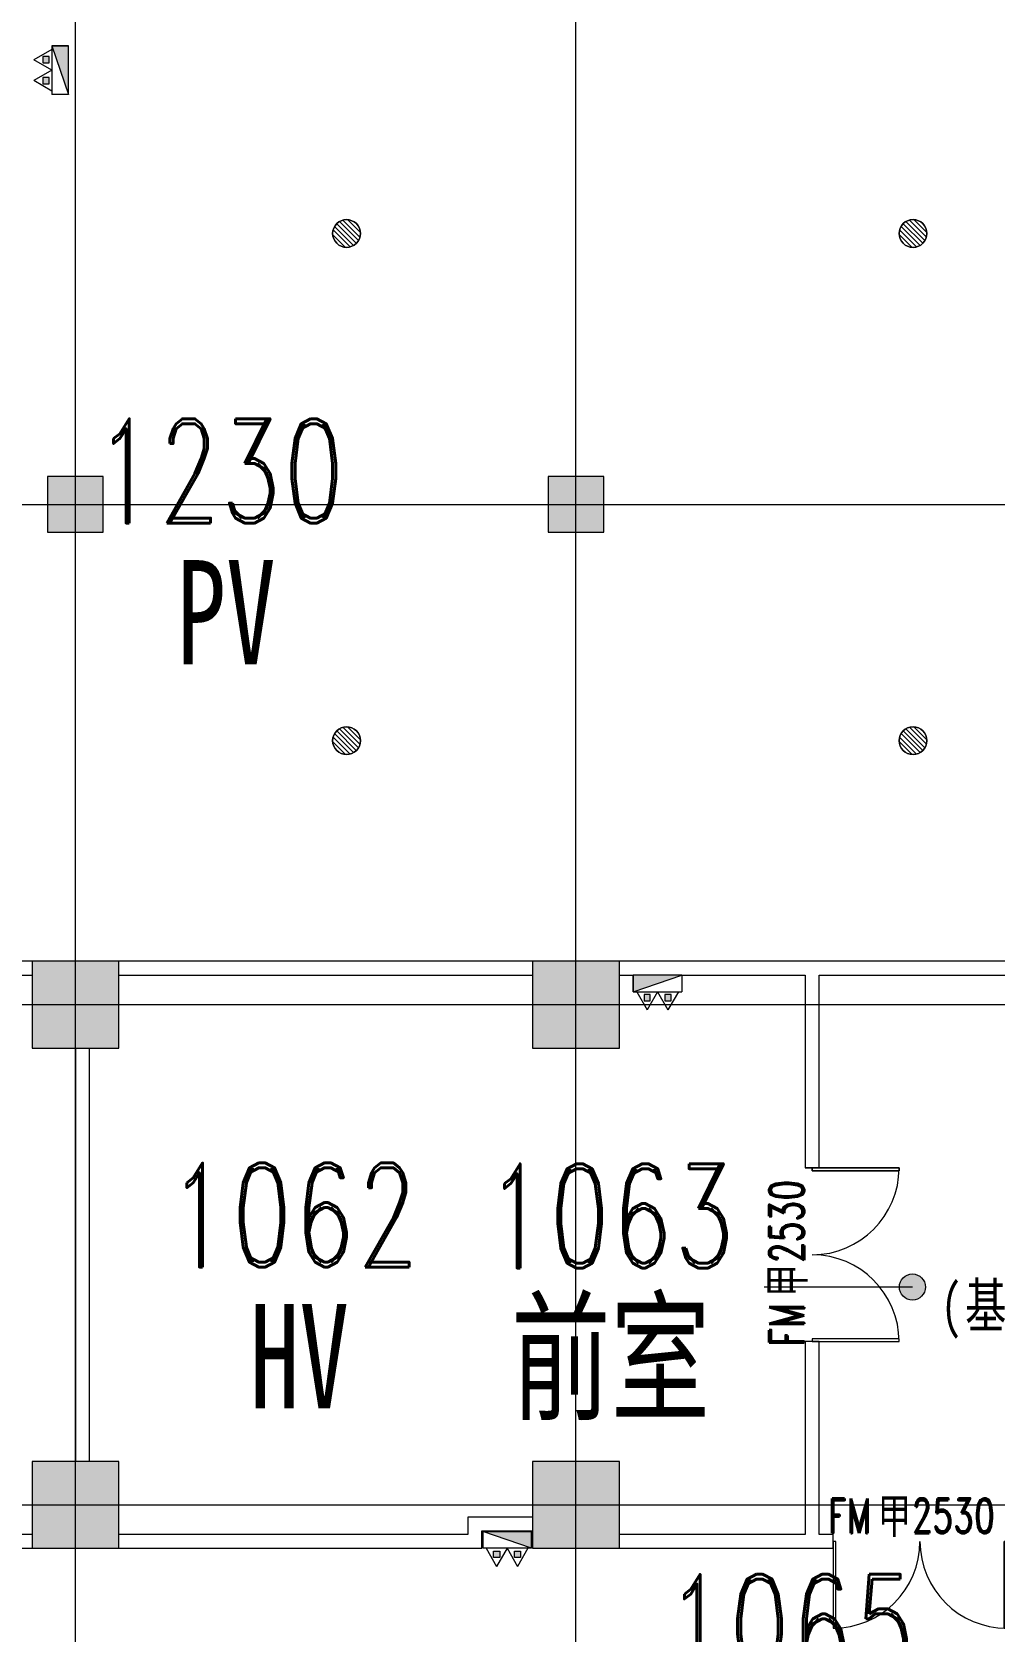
# Model space of a CAD drawing. Header units: millimetres. Extents: x -76632 to 443185, y -33181 to 192400.
# Drawn here: x 42575 to 56429, y 41370 to 64400 of the extents above; entities that cross this region are included whole.
import ezdxf

# ---------------------------------------------------------------- set-up
doc = ezdxf.new("R2010")
doc.units = ezdxf.units.MM
doc.linetypes.add('轴网线', pattern=[22.04, 18.38, -1.83, 0, -1.83])
doc.layers.get('0').update_dxf_attribs({"color": 8})
doc.layers.get('Defpoints').update_dxf_attribs({"color": 8})
for name, color, linetype, lineweight in [('A-ANNO-DIMS', 8, 'Continuous', 9), ('A-ANNO-NOTE', 8, 'Continuous', 5), ('A-AREA-IDEN', 8, 'Continuous', 9), ('A-DETL-GENF', 8, 'Continuous', 18), ('A-DOOR', 8, 'Continuous', 5), ('A-DOOR-IDEN', 8, 'Continuous', 9), ('A-DOOR-OPNG', 8, 'Continuous', 5), ('A-GENM', 8, 'Continuous', 5), ('A-WALL', 8, 'Continuous', 5), ('M-EQPM', 8, 'Continuous', 5), ('P-PIPE', 8, 'Continuous', 5), ('S-COLS', 8, 'Continuous', 5), ('S-GRID', 8, 'Continuous', 9)]:
    doc.layers.add(name, color=color, linetype=linetype, lineweight=lineweight)
doc.styles.add('RomanD', font='romand__.ttf', dxfattribs={"width": 0.7, "height": 1500})
doc.styles.add('RomanD_1', font='romand__.ttf', dxfattribs={"width": 0.7, "height": 500})
doc.styles.add('RomanD_6', font='romand__.ttf', dxfattribs={"width": 0.65, "height": 350})
doc.styles.add('仿宋_2', font='simfang.ttf', dxfattribs={"width": 0.7, "height": 1500})
doc.styles.add('仿宋_4', font='simfang.ttf', dxfattribs={"width": 0.7, "height": 625})
doc.styles.add('微软雅黑', font='Microsoft YaHei.ttf', dxfattribs={"width": 0.7, "height": 500})
doc.dimstyles.new('0_5', dxfattribs={"dimscale": 304.8, "dimtxt": 351.251157, "dimasz": 0, "dimexe": 0.82021, "dimexo": 0.0625, "dimgap": 0, "dimtad": 1, "dimdec": 0, "dimzin": 0, "dimdsep": 46, "dimtxsty": 'RomanD_6', "dimblk1": 'NONE', "dimblk2": 'NONE', "dimsah": 1, "dimcen": 0.09, "dimazin": 0, "dimtfac": 1, "dimtdec": 4, "dimtix": 1, "dimtmove": 0, "dimatfit": 3, "dimfxl": 0.82021, "dimfxlon": 1, "dimtvp": 1, "dimtolj": 1, "dimtzin": 0, "dimlwd": 18, "dimlwe": 18, "dimarcsym": 2})
doc.dimstyles.new('0_7mm', dxfattribs={"dimscale": 304.8, "dimtxt": 351.251157, "dimasz": 0.82021, "dimexe": 1.64042, "dimexo": 0.0625, "dimgap": 0, "dimtad": 1, "dimdec": 0, "dimzin": 0, "dimdsep": 46, "dimtxsty": 'RomanD_6', "dimblk1": 'OBLIQUE', "dimblk2": 'OBLIQUE', "dimsah": 1, "dimcen": 0.09, "dimazin": 0, "dimtfac": 1, "dimtdec": 4, "dimtix": 1, "dimtmove": 0, "dimatfit": 3, "dimfxl": 1.64042, "dimfxlon": 1, "dimtvp": 1, "dimtolj": 1, "dimtzin": 0, "dimlwd": 18, "dimlwe": 18, "dimarcsym": 2})

# ---------------------------------------------------------------- blocks, each defined once
blk = doc.blocks.new('X-ST-F3-01-C-001_HLP2_rvt-1-LAY-1F-1_500-A')
at = {"layer": 'S-COLS', "true_color": 0x808080}
for points in [[(43600, 57200), (43600, 58000), (42800, 58000), (42800, 57200)], [(50800, 57200), (50800, 58000), (50000, 58000), (50000, 57200)], [(43825, 49775), (43825, 51025), (42575, 51025), (42575, 49775)], [(49775, 49775), (51025, 49775), (51025, 51025), (49775, 51025), (49775, 50647)], [(43825, 42575), (43825, 43825), (42575, 43825), (42575, 42575)], [(51025, 42575), (51025, 43825), (49775, 43825), (49775, 42575)]]:
    blk.add_hatch(color=8, dxfattribs=at).paths.add_polyline_path(points, flags=0)
at = {"layer": 'S-COLS', "color": 7, "lineweight": 9}
for p, q in [((43600, 58000), (42800, 58000)), ((42800, 58000), (42800, 57200)), ((43600, 57200), (43600, 58000)), ((50800, 58000), (50000, 58000)), ((50000, 58000), (50000, 57200)), ((50800, 57200), (50800, 58000)), ((42800, 57200), (43600, 57200)), ((50000, 57200), (50800, 57200)), ((43825, 51025), (42575, 51025)), ((42575, 51025), (42575, 49775)), ((43825, 49775), (43825, 51025)), ((51025, 51025), (49775, 51025)), ((49775, 51025), (49775, 49775)), ((51025, 49775), (51025, 51025)), ((42575, 49775), (43825, 49775)), ((49775, 49775), (51025, 49775)), ((43825, 43825), (42575, 43825)), ((42575, 43825), (42575, 42575)), ((43825, 42575), (43825, 43825)), ((51025, 43825), (49775, 43825)), ((49775, 43825), (49775, 42575)), ((51025, 42575), (51025, 43825)), ((42575, 42575), (43825, 42575)), ((49775, 42575), (51025, 42575))]:
    blk.add_line(p, q, dxfattribs=at)
blk = doc.blocks.new('双扇平开防火门_带观察窗 - FM甲2530-4642848-LAY-1F-1_500-A')
at = {"layer": 'A-DOOR'}
for p, q in [((-1250, 0), (-1250, 1250)), ((-1250, 1250), (-1210, 1250)), ((-1250, 1250), (-1250, 1050)), ((-1210, 1250), (-1250, 1250)), ((-1210, 1250), (-1210, 0)), ((-1210, 1050), (-1210, 1250)), ((1250, 1250), (1210, 1250)), ((1210, 1250), (1210, 0)), ((1250, 1250), (1210, 1250)), ((1210, 1250), (1210, 1050)), ((1250, 0), (1250, 1250)), ((1250, 1050), (1250, 1250)), ((-1250, 1050), (-1250, 850)), ((-1210, 850), (-1210, 1050)), ((1210, 1050), (1210, 850)), ((1250, 850), (1250, 1050)), ((-1250, 850), (-1250, 0)), ((-1210, 0), (-1210, 850)), ((1210, 850), (1210, 0)), ((1250, 0), (1250, 850)), ((-1210, 0), (-1250, 0)), ((-1250, 0), (-1210, 0)), ((1210, 0), (1250, 0)), ((1210, 0), (1250, 0))]:
    blk.add_line(p, q, dxfattribs=at)
for centre, start, end in [((-1250, 0), 0, 90), ((1250, 0), 90, 180)]:
    blk.add_arc(centre, 1250, start, end, dxfattribs=at)
at = {"layer": 'A-DOOR-OPNG'}
for p, q in [((-1250, 100), (-1250, -100)), ((1250, 100), (1250, -100))]:
    blk.add_line(p, q, dxfattribs=at)
blk = doc.blocks.new('圆形地漏_固定_2 - 热轧钢管-3953174-LAY-1F-1_500-A')
at = {"layer": 'A-GENM'}
for p, q in [((-193, 52), (52, -193)), ((102, -172), (-172, 102)), ((-141, 141), (141, -141)), ((172, -102), (-102, 172)), ((193, -52), (-52, 193)), ((13, 200), (200, 13)), ((-13, -200), (-200, -13))]:
    blk.add_line(p, q, dxfattribs=at)
blk.add_circle((0, 0), 200, dxfattribs=at)
at = {"layer": 'P-PIPE'}
for start, end in [(0, 180), (180, 0)]:
    blk.add_arc((0, 0), 200, start, end, dxfattribs=at)
blk = doc.blocks.new('室内消火栓箱_带灭火器__左右式_ - SG24D65-P-4294461-LAY-1F-1_500-A')
at = {"layer": 'A-DETL-GENF', "lineweight": 5}
blk.add_hatch(color=256, dxfattribs=at).paths.add_polyline_path([(-350, -240), (350, 0), (-350, 0), (-350, -128)], flags=0)
h = blk.add_hatch(color=256, dxfattribs=at)
h.paths.add_polyline_path([(-105, -370), (-105, -280), (-195, -280), (-195, -370)], flags=0)
h.paths.add_polyline_path([(195, -370), (195, -280), (105, -280), (105, -370)], flags=0)
for p, q in [((350, 0), (-350, 0)), ((-350, -240), (350, 0)), ((-350, -240), (-350, 0)), ((-350, 0), (-350, -240)), ((-350, -240), (350, 0)), ((350, 0), (-350, 0)), ((-350, -240), (350, -240)), ((-300, -240), (-150, -500)), ((-105, -280), (-195, -280)), ((-195, -280), (-195, -370)), ((-195, -370), (-105, -370)), ((0, -240), (-150, -500)), ((-105, -370), (-105, -280)), ((0, -240), (150, -500)), ((195, -280), (105, -280)), ((105, -280), (105, -370)), ((105, -370), (195, -370)), ((300, -240), (150, -500)), ((195, -370), (195, -280))]:
    blk.add_line(p, q, dxfattribs=at)
at = {"layer": 'M-EQPM'}
blk.add_line((350, 0), (350, -240), dxfattribs=at)
blk = doc.blocks.new('室内消火栓箱_带灭火器__左右式_ - SG24D65-P-4299218-LAY-1F-1_500-A')
at = {"layer": 'A-DETL-GENF', "lineweight": 5}
blk.add_hatch(color=256, dxfattribs=at).paths.add_polyline_path([(-350, 240), (-350, 0), (350, 0), (-283, 217)], flags=0)
h = blk.add_hatch(color=256, dxfattribs=at)
h.paths.add_polyline_path([(-195, 370), (-195, 280), (-105, 280), (-105, 370), (-130, 370)], flags=0)
h.paths.add_polyline_path([(150, 370), (105, 370), (105, 280), (195, 280), (195, 370)], flags=0)
for p, q in [((-300, 240), (-150, 500)), ((0, 240), (-150, 500)), ((0, 240), (150, 500)), ((300, 240), (150, 500)), ((-350, 240), (350, 240)), ((-350, 240), (350, 0)), ((-350, 240), (-350, 0)), ((-350, 240), (350, 0)), ((-350, 0), (-350, 240)), ((-195, 370), (-105, 370)), ((-195, 280), (-195, 370)), ((-105, 280), (-195, 280)), ((-105, 370), (-105, 280)), ((105, 280), (105, 370)), ((105, 370), (195, 370)), ((195, 280), (105, 280)), ((195, 370), (195, 280)), ((350, 0), (-350, 0)), ((350, 0), (-350, 0))]:
    blk.add_line(p, q, dxfattribs=at)
at = {"layer": 'M-EQPM'}
blk.add_line((350, 0), (350, 240), dxfattribs=at)
blk = doc.blocks.new('*D1431')
at = {"layer": 'A-ANNO-DIMS', "color": 0, "lineweight": 18, "transparency": 16777216}
for p, q in [((19261, 131300), (19742, 131300)), ((19492, 130200), (19492, 131300)), ((19261, 130200), (19742, 130200)), ((259200, 4470), (259200, 4951)), ((264000, 4470), (264000, 4951)), ((259200, 4701), (264000, 4701))]:
    blk.add_line(p, q, dxfattribs=at)
at = {"layer": 'Defpoints', "color": 0, "transparency": 16777216}
for p in [(19242, 131300), (19492, 131300), (19242, 130200), (264000, 4701), (259200, 4451), (264000, 4451)]:
    blk.add_point(p, dxfattribs=at)
at = {"layer": 'A-ANNO-DIMS', "color": 0, "lineweight": 18, "transparency": 16777216, "insert": (19317, 130750), "char_height": 350, "width": 972.7, "attachment_point": 5, "rotation": 90, "style": 'RomanD_6'}
blk.add_mtext('\\A1;1100', dxfattribs=at)
at = {"layer": 'A-ANNO-DIMS', "color": 0, "lineweight": 18, "transparency": 16777216, "insert": (261600, 4876), "char_height": 350, "width": 972.7, "attachment_point": 5, "style": 'RomanD_6'}
blk.add_mtext('\\A1;4800', dxfattribs=at)
blk = doc.blocks.new('_None')
blk = doc.blocks.new('*D1432')
at = {"layer": 'A-ANNO-DIMS', "color": 0, "lineweight": 18, "transparency": 16777216}
for p, q in [((19261, 133750), (19742, 133750)), ((19492, 131300), (19492, 133750)), ((19261, 131300), (19742, 131300)), ((260638, 2650), (261119, 2650)), ((260869, 1700), (260869, 2650)), ((261100, 1700), (260619, 1700))]:
    blk.add_line(p, q, dxfattribs=at)
at = {"layer": 'Defpoints', "color": 0, "transparency": 16777216}
for p in [(19242, 133750), (19492, 133750), (19242, 131300), (260619, 2650), (260869, 2650), (261119, 1700)]:
    blk.add_point(p, dxfattribs=at)
at = {"layer": 'A-ANNO-DIMS', "color": 0, "lineweight": 18, "transparency": 16777216, "char_height": 350, "attachment_point": 5, "rotation": 90, "style": 'RomanD_6'}
for s, insert, width in [('\\A1;2450', (19317, 132525), 972.7), ('\\A1;950', (260694, 2175), 729.52)]:
    blk.add_mtext(s, dxfattribs=dict(at, insert=insert, width=width))
blk = doc.blocks.new('_Oblique')
at = {"color": 0, "linetype": 'ByBlock', "lineweight": -2}
blk.add_line((-0.5, -0.5), (0.5, 0.5), dxfattribs=at)
blk = doc.blocks.new('*D1435')
at = {"layer": 'A-ANNO-DIMS', "color": 0, "lineweight": 18, "transparency": 16777216}
for p, q in [((36400, 122962), (36400, 123443)), ((37400, 122962), (37400, 123443)), ((36400, 123193), (37400, 123193)), ((142908, 4300), (141928, 4300)), ((142428, 4300), (142428, -550)), ((142908, -550), (141928, -550))]:
    blk.add_line(p, q, dxfattribs=at)
at = {"layer": 'Defpoints', "color": 0, "transparency": 16777216}
for p in [(37400, 123193), (36400, 122943), (37400, 122943), (142928, 4300), (142428, -550), (142928, -550)]:
    blk.add_point(p, dxfattribs=at)
at = {"layer": 'A-ANNO-DIMS', "color": 0, "lineweight": 18, "transparency": 16777216, "xscale": 250, "yscale": 250, "zscale": 250}
for p, rotation in [((142428, 4300), 90), ((142428, -550), 270)]:
    blk.add_blockref('_Oblique', p, dxfattribs=dict(at, rotation=rotation))
at = {"layer": 'A-ANNO-DIMS', "color": 0, "lineweight": 18, "transparency": 16777216, "insert": (36900, 123368), "char_height": 350, "width": 972.7, "attachment_point": 5, "style": 'RomanD_6'}
blk.add_mtext('\\A1;1000', dxfattribs=at)
at = {"layer": 'A-ANNO-DIMS', "color": 0, "lineweight": 18, "transparency": 16777216, "insert": (142253, 1875), "char_height": 350, "width": 972.7, "attachment_point": 5, "rotation": 90, "style": 'RomanD_6'}
blk.add_mtext('\\A1;4850', dxfattribs=at)

msp = doc.modelspace()

# ---------------------------------------------------------------- hatches: boundary and pattern name
at = {"layer": 'A-AREA-IDEN', "lineweight": 18, "transparency": 33554687}
h = msp.add_hatch(color=256, dxfattribs=at)
edge = h.paths.add_edge_path(flags=0)
edge.add_arc((55241.2, 46335.8), 187.5, 0, 360)

# ---------------------------------------------------------------- linework, layer by layer
msp.add_line((55241.2, 46335.8), (53106.8, 46335.8), dxfattribs=at)
msp.add_circle((55241.2, 46335.8), 187.5, dxfattribs=at)
at = {"layer": 'A-WALL', "lineweight": 9, "transparency": 33554687}
for p, q in [((42575, 51025), (36625, 51025)), ((49775, 51025), (43825, 51025)), ((53700, 51025), (51025, 51025)), ((56975, 51025), (53700, 51025)), ((42100, 50825), (42575, 50825)), ((43825, 50825), (49775, 50825)), ((51025, 50825), (51225, 50825)), ((51925, 50825), (53700, 50825)), ((53700, 50825), (53700, 48050)), ((53900, 48050), (53900, 50825)), ((53900, 50825), (56975, 50825)), ((43200, 49775), (43200, 43825)), ((43400, 43825), (43400, 49775)), ((53700, 48050), (53900, 48050)), ((53700, 45550), (53700, 42775)), ((53900, 45550), (53700, 45550)), ((53900, 42775), (53900, 45550)), ((49775, 43025), (48845, 43025)), ((48845, 43025), (48845, 42775)), ((42575, 42775), (36625, 42775)), ((48845, 42775), (43825, 42775)), ((49045, 42825), (49775, 42825)), ((49045, 42775), (49045, 42825)), ((49045, 42575), (49045, 42775)), ((53700, 42775), (51025, 42775)), ((54100, 42775), (53900, 42775)), ((54100, 42575), (54100, 42775)), ((36625, 42575), (42575, 42575)), ((43825, 42575), (49045, 42575)), ((51025, 42575), (54100, 42575))]:
    msp.add_line(p, q, dxfattribs=at)
at = {"layer": 'S-GRID', "linetype": '轴网线', "transparency": 33554687}
for p, q in [((43200, -17706.2), (43200, 174400)), ((50400, -17706.2), (50400, 174400)), ((-16000, 57600), (308800, 57600)), ((-16000, 50400), (308800, 50400)), ((-16000, 43200), (308800, 43200))]:
    msp.add_line(p, q, dxfattribs=at)

# ---------------------------------------------------------------- block references
at = {"lineweight": 5, "transparency": 33554687}
msp.add_blockref('X-ST-F3-01-C-001_HLP2_rvt-1-LAY-1F-1_500-A', (0, 0), dxfattribs=at)
at = {"layer": 'A-DOOR', "transparency": 33554687}
for p, rotation in [((53800, 46800), 270), ((55350, 42675), 180)]:
    msp.add_blockref('双扇平开防火门_带观察窗 - FM甲2530-4642848-LAY-1F-1_500-A', p, dxfattribs=dict(at, rotation=rotation))
at = {"layer": 'M-EQPM', "transparency": 33554687}
for name, p, rotation in [('室内消火栓箱_带灭火器__左右式_ - SG24D65-P-4294461-LAY-1F-1_500-A', (43100, 63850), 270), ('室内消火栓箱_带灭火器__左右式_ - SG24D65-P-4299218-LAY-1F-1_500-A', (49410, 42815), 180)]:
    msp.add_blockref(name, p, dxfattribs=dict(at, rotation=rotation))
msp.add_blockref('室内消火栓箱_带灭火器__左右式_ - SG24D65-P-4294461-LAY-1F-1_500-A', (51575, 50825), dxfattribs=at)
at = {"layer": 'P-PIPE', "transparency": 33554687}
for p in [(47100, 61499.9), (55250, 61499.9), (47100, 54199.6), (55250, 54199.6)]:
    msp.add_blockref('圆形地漏_固定_2 - 热轧钢管-3953174-LAY-1F-1_500-A', p, dxfattribs=at)

# ---------------------------------------------------------------- texts
at = {"layer": 'A-ANNO-NOTE', "lineweight": 9, "transparency": 33554687, "char_height": 625, "attachment_point": 1, "style": '仿宋_4'}
for s, insert, width in [('\\f仿宋|b0|i0|c134|p49|;\\W.7;(', (55651.4, 46382.3), 420.886), ('基坑底标高', (55998.7, 46382.3), 4208.859)]:
    msp.add_mtext(s, dxfattribs=dict(at, insert=insert, width=width))
at = {"layer": 'A-AREA-IDEN', "transparency": 33554687, "char_height": 1500, "attachment_point": 1}
for s, insert, width, style in [('1230', (43479, 58832.6), 4826.159, 'RomanD'), ('PV', (44652.7, 56799.2), 1964.134, '仿宋_2'), ('1062', (44534.3, 48122.9), 4826.159, 'RomanD'), ('1063', (49102.8, 48109.5), 4826.159, 'RomanD'), ('前室', (49466.3, 46075.3), 3928.269, '仿宋_2'), ('HV', (45708, 46089.5), 1964.134, '仿宋_2'), ('1065', (51692, 42202.6), 4826.159, 'RomanD')]:
    msp.add_mtext(s, dxfattribs=dict(at, insert=insert, width=width, style=style))
at = {"layer": 'A-DOOR-IDEN', "transparency": 33554687, "char_height": 500, "attachment_point": 1, "rotation": 90}
for s, insert, width, style in [('2530', (53181.8, 46679), 1683.544, 'RomanD_1'), ('\\f微软雅黑|b0|i0|c134|p34|;\\W.7;甲', (53181.8, 46192.8), 589.24, '微软雅黑'), ('FM', (53181.8, 45475.1), 869.831, 'RomanD_1')]:
    msp.add_mtext(s, dxfattribs=dict(at, insert=insert, width=width, style=style))
at = {"layer": 'A-DOOR-IDEN', "transparency": 33554687, "char_height": 500, "attachment_point": 1}
for s, insert, width, style in [('\\f微软雅黑|b0|i0|c134|p34|;\\W.7;甲', (54742.8, 43293.2), 589.24, '微软雅黑'), ('FM', (54025.1, 43293.2), 869.831, 'RomanD_1'), ('2530', (55229, 43293.2), 1683.544, 'RomanD_1')]:
    msp.add_mtext(s, dxfattribs=dict(at, insert=insert, width=width, style=style))

# ---------------------------------------------------------------- dimensions: what is measured, and where the dimension line sits
at = {"layer": 'A-ANNO-DIMS', "lineweight": 18, "transparency": 33554687}
for base, p1, p2, dimstyle, override, picture, middle in [((19492.1, 133750), (19242.1, 131300), (19242.1, 133750), '0_5', {"dimpost": '<>', "dimfxl": 2450}, '*D1432', (19317.1, 132525)), ((19492.1, 131300), (19242.1, 130200), (19242.1, 131300), '0_5', {"dimpost": '<>', "dimfxl": 1100}, '*D1431', (19317.1, 130750)), ((142427.5, -550), (142927.5, 4300), (142927.5, -550), '0_7mm', {"dimpost": '<>', "dimfxl": 4850}, '*D1435', (142252.5, 1875))]:
    dim = msp.add_linear_dim(base=base, p1=p1, p2=p2, angle=90, dimstyle=dimstyle, override=override, dxfattribs=at)
    dim.commit()
    dim.dimension.update_dxf_attribs({"geometry": picture, "text_midpoint": middle})

doc.saveas('drawing.dxf')
